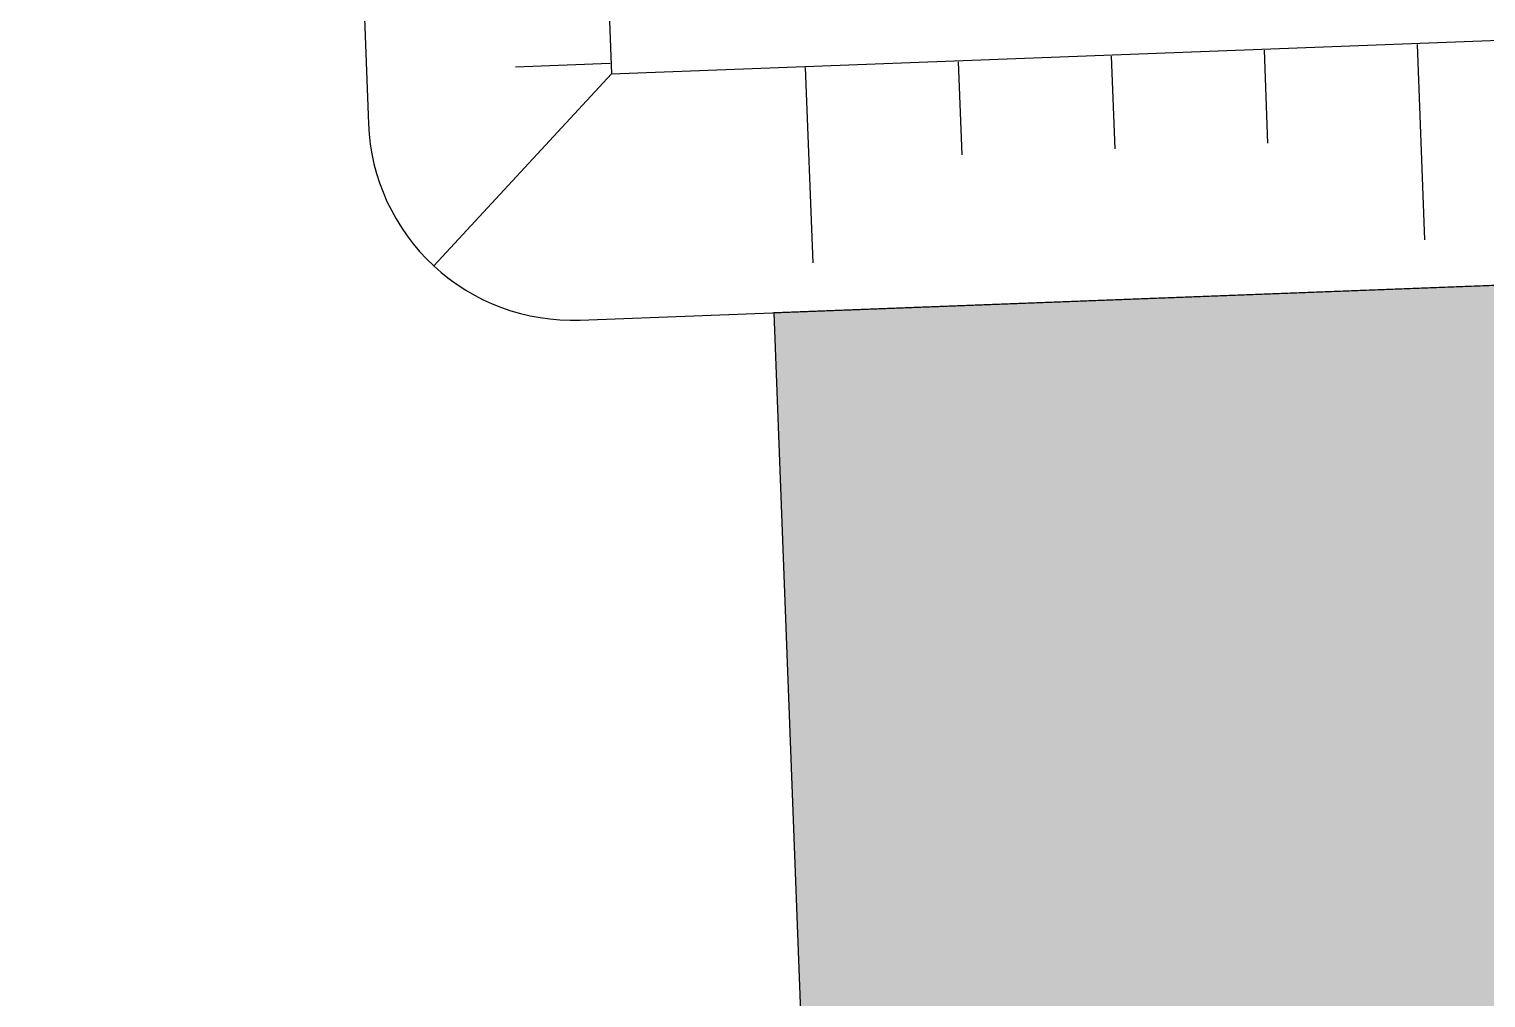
# Model space of a CAD drawing. Header units: metres. Extents: x 1956498 to 1957612, y 2277909 to 2278547.
# Drawn here: x 1956796.17 to 1956803.31, y 2278128.81 to 2278133.56 of the extents above; entities that cross this region are included whole.
import ezdxf

# ---------------------------------------------------------------- set-up
doc = ezdxf.new("R2010")
doc.units = ezdxf.units.M
doc.layers.add('UBS-100-Circulation intérieure lourde', color=252, linetype='Continuous')
doc.layers.add('UBS-100-Postes', color=8, linetype='Continuous')

msp = doc.modelspace()

# ---------------------------------------------------------------- hatches: boundary and pattern name
at = {"layer": 'UBS-100-Circulation intérieure lourde', "transparency": 33554687}
h = msp.add_hatch(color=256, dxfattribs=at)
h.dxf.hatch_style = 1
edge = h.paths.add_edge_path()
edge.add_arc((1956764.7759, 2278354.0477), 10.9889, 38.05512, 92.19845, ccw=False)
edge.add_arc((1956785.2353, 2278370.0739), 15, 218.08471, 272.17296)
edge.add_line((1956785.804, 2278355.0847), (1956796.796, 2278355.5017))
edge.add_line((1956796.796, 2278355.5017), (1956798.6964, 2278305.416))
edge.add_line((1956798.6964, 2278305.416), (1956793.2503, 2278305.2093))
edge.add_line((1956793.2503, 2278305.2093), (1956793.7053, 2278293.218))
edge.add_line((1956793.7053, 2278293.218), (1956799.1514, 2278293.4246))
edge.add_line((1956799.1514, 2278293.4246), (1956805.2622, 2278132.374))
edge.add_line((1956805.2622, 2278132.374), (1956799.8162, 2278132.1673))
edge.add_line((1956799.8162, 2278132.1673), (1956800.2711, 2278120.176))
edge.add_line((1956800.2711, 2278120.176), (1956805.7172, 2278120.3826))
edge.add_line((1956805.7172, 2278120.3826), (1956808.5055, 2278046.9689))
edge.add_line((1956808.5055, 2278046.9689), (1956797.4718, 2278046.5205))
edge.add_arc((1956798.0509, 2278031.5586), 14.9731, 92.21644, 143.33053)
edge.add_arc((1956776.3818, 2278046.0571), 11.1435, 272.42116, 330.08992, ccw=False)
edge.add_line((1956776.8525, 2278034.9235), (1956777.0096, 2278030.9298))
edge.add_line((1956777.0096, 2278030.9298), (1956811.0594, 2278032.3109))
edge.add_line((1956811.0594, 2278032.3109), (1956845.0982, 2278033.7038))
edge.add_line((1956845.0982, 2278033.7038), (1956844.9413, 2278037.6917))
edge.add_arc((1956844.4799, 2278048.7992), 11.1171, 215.11226, 272.37863, ccw=False)
edge.add_line((1956835.3858, 2278042.4049), (1956835.3858, 2278042.4049))
edge.add_arc((1956824.0479, 2278032.5966), 14.9917, 40.86258, 92.23155)
edge.add_line((1956823.4642, 2278047.5769), (1956812.4982, 2278047.1312))
edge.add_line((1956812.4982, 2278047.1312), (1956800.7931, 2278355.6534))
edge.add_line((1956800.7931, 2278355.6534), (1956811.7853, 2278356.0705))
edge.add_arc((1956811.2314, 2278371.0332), 14.973, 272.12011, 326.31406)
edge.add_arc((1956832.786, 2278356.7114), 10.9059, 91.92033, 146.51384, ccw=False)
edge.add_line((1956832.4205, 2278367.6112), (1956832.1689, 2278371.6045))
edge.add_line((1956832.1689, 2278371.6045), (1956798.2358, 2278370.317))
edge.add_line((1956798.2358, 2278370.317), (1956764.2125, 2278369.026))
edge.add_line((1956764.2125, 2278369.026), (1956764.3544, 2278365.0285))

# ---------------------------------------------------------------- linework, layer by layer
msp.add_lwpolyline([(1956796.796, 2278355.5017), (1956798.6964, 2278305.416), (1956793.2503, 2278305.2093), (1956793.7053, 2278293.218), (1956799.1514, 2278293.4246), (1956805.2622, 2278132.374), (1956799.8162, 2278132.1673), (1956800.2711, 2278120.176), (1956805.7172, 2278120.3826), (1956808.5055, 2278046.9689), (1956797.4718, 2278046.5205, 0.2268), (1956786.0411, 2278040.5005, -0.257076), (1956776.8525, 2278034.9235), (1956844.9413, 2278037.6917, -0.255205), (1956835.3858, 2278042.4049), (1956835.3858, 2278042.4049, 0.22797), (1956823.4642, 2278047.5769), (1956812.4982, 2278047.1312), (1956800.7931, 2278355.6534)], format="xyb", dxfattribs=at)
at = {"layer": 'UBS-100-Postes', "color": 17, "transparency": 33554687}
for p, q in [((1956802.2187, 2278133.4537), (1956802.236, 2278132.9986)), ((1956802.9682, 2278133.4821), (1956803.0045, 2278132.5251)), ((1956799.0136, 2278133.3882), (1956798.5503, 2278133.3706)), ((1956800.7198, 2278133.3968), (1956800.737, 2278132.9417)), ((1956801.4692, 2278133.4252), (1956801.4865, 2278132.9702)), ((1956799.9703, 2278133.3684), (1956800.0066, 2278132.4113))]:
    msp.add_line(p, q, dxfattribs=at)
msp.add_lwpolyline([(1956805.2243, 2278133.3733), (1956804.9475, 2278140.6688, 0.414214), (1956803.9103, 2278141.6302), (1956798.5142, 2278141.4255, 0.414214), (1956797.5528, 2278140.3883), (1956797.8296, 2278133.0927, 0.414214), (1956798.8668, 2278132.1313), (1956804.263, 2278132.3361, 0.414214)], format="xyb", close=True, dxfattribs=at)
msp.add_lwpolyline([(1956804.0176, 2278133.5276), (1956803.7559, 2278140.4235), (1956798.7595, 2278140.2339), (1956799.0212, 2278133.338)], close=True, dxfattribs=at)
msp.add_lwpolyline([(1956799.0212, 2278133.338), (1956798.1491, 2278132.3972)], dxfattribs=at)

doc.saveas('drawing.dxf')
